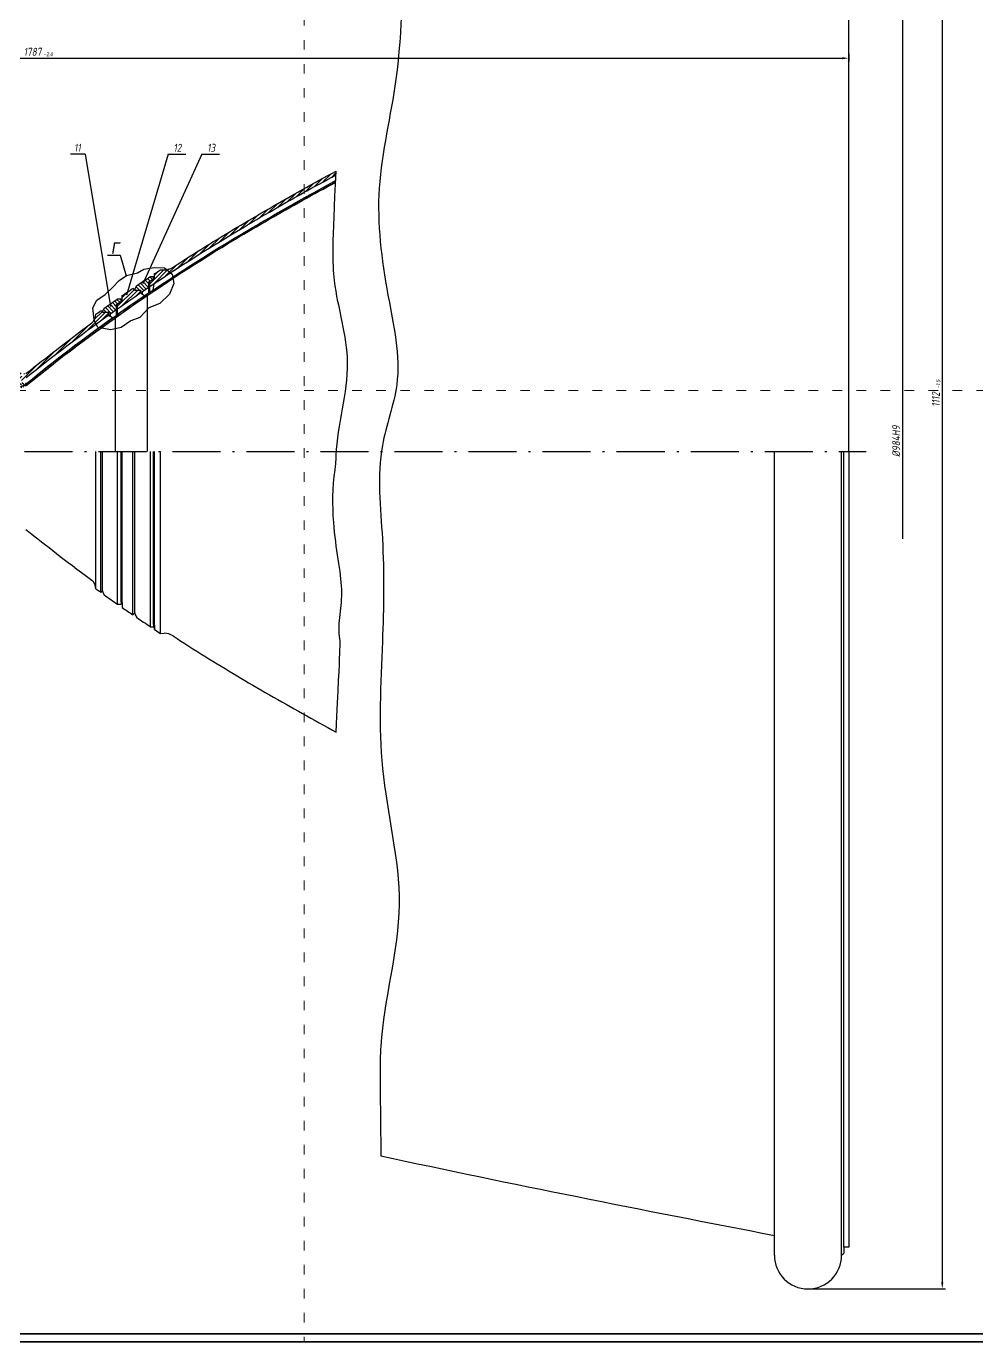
# Model space of a CAD drawing. Extents: x 1054 to 3005, y -2703 to -1437.
# Drawn here: x 1720 to 2314, y -2703 to -1881 of the extents above; entities that cross this region are included whole.
import ezdxf

# ---------------------------------------------------------------- set-up
doc = ezdxf.new("R2010")
doc.units = 0
doc.header["$LTSCALE"] = 0.5
doc.header["$MEASUREMENT"] = 0
doc.header["$PDMODE"] = 34
doc.header["$PDSIZE"] = 1
for name, pattern in [('ACAD_ISO03W100', [30, 12, -18]), ('ACAD_ISO04W100', [30.5, 24, -3, 0.5, -3]), ('ACAD_ISO10W100', [18.5, 12, -3, 0.5, -3])]:
    doc.linetypes.add(name, pattern=pattern)
doc.layers.get('DEFPOINTS').update_dxf_attribs({"color": 203, "linetype": 'CONTINUOUS'})
for name, color, linetype in [('2', 162, 'CONTINUOUS'), ('2-ОСИ', 9, 'ACAD_ISO04W100'), ('2_HATCH', 212, 'CONTINUOUS'), ('2_РАЗМЕРЫ_TEXT', 84, 'CONTINUOUS'), ('3_РАЗМЕРЫ_TEXT', 52, 'CONTINUOUS'), ('4_HATCH', 212, 'CONTINUOUS')]:
    doc.layers.add(name, color=color, linetype=linetype)
doc.layers.add('Рамка', color=52, linetype='CONTINUOUS', lineweight=35)
doc.styles.add('5', font='txt.shx', dxfattribs={"width": 0.8, "oblique": 10, "height": 5})
doc.styles.get("Standard").update_dxf_attribs({"font": 'st_win.shx'})
doc.dimstyles.new('v', dxfattribs={"dimtxt": 5, "dimasz": 4, "dimexe": 2, "dimexo": 0, "dimgap": 1.5, "dimtad": 1, "dimdec": 1, "dimzin": 0, "dimdsep": 46, "dimtxsty": '5', "dimcen": 0, "dimadec": 0, "dimazin": 0, "dimtfac": 1, "dimtdec": 1, "dimtmove": 0, "dimatfit": 3, "dimfxl": 0, "dimtolj": 1, "dimtzin": 0, "dimarcsym": 0})
pattern_1 = [(45, (-242.842, -2406.411), (-1.2374369, 1.2374369), [])]
pattern_2 = [(135, (-242.842, -2406.411), (-0.8838835, -0.8838835), [])]
pattern_3 = [(134.2564, (1707.1508, -2140.9988), (-1.253391, -1.221274), [])]

# ---------------------------------------------------------------- blocks, each defined once
blk = doc.blocks.new('*D17')
at = {"layer": '3_РАЗМЕРЫ_TEXT', "color": 0, "lineweight": -2}
for p, q in [((2152.24, -1558.78), (2294.13, -1558.78)), ((2292.13, -1562.78), (2292.13, -2665.76)), ((2209.32, -2669.76), (2294.13, -2669.76))]:
    blk.add_line(p, q, dxfattribs=at)
at = {"layer": '3_РАЗМЕРЫ_TEXT', "color": 0}
for points in [[(2291.46, -1562.78), (2292.8, -1562.78), (2292.13, -1558.78)], [(2291.46, -2665.76), (2292.8, -2665.76), (2292.13, -2669.76)]]:
    blk.add_solid(points, dxfattribs=at)
at = {"layer": 'DEFPOINTS', "color": 0}
for p in [(2152.24, -1558.78), (2209.32, -2669.76), (2292.13, -2669.76)]:
    blk.add_point(p, dxfattribs=at)
at = {"layer": '3_РАЗМЕРЫ_TEXT', "color": 0, "insert": (2288.13, -2114.27), "char_height": 5, "attachment_point": 5, "rotation": 90, "style": '5'}
blk.add_mtext('\\A1;1112', dxfattribs=at)
blk = doc.blocks.new('*D40')
at = {"layer": '2_РАЗМЕРЫ_TEXT', "color": 0, "lineweight": -2}
for p, q in [((2233.67, -1654.78), (2269.35, -1654.78)), ((2267.35, -1658.78), (2267.35, -2151.93))]:
    blk.add_line(p, q, dxfattribs=at)
at = {"layer": '2_РАЗМЕРЫ_TEXT', "color": 0}
blk.add_solid([(2266.68, -1658.78), (2268.02, -1658.78), (2267.35, -1654.78)], dxfattribs=at)
at = {"layer": 'DEFPOINTS', "color": 0}
for p in [(2233.67, -1654.78), (2233.67, -2155.93), (2267.35, -2155.93)]:
    blk.add_point(p, dxfattribs=at)
at = {"layer": '2_РАЗМЕРЫ_TEXT', "color": 0, "insert": (2263.35, -2140.34), "char_height": 5, "attachment_point": 5, "rotation": 90, "style": '5'}
blk.add_mtext('\\A1;%%c984H9', dxfattribs=at)
blk = doc.blocks.new('*D41')
at = {"layer": '3_РАЗМЕРЫ_TEXT', "color": 0, "lineweight": -2}
for p, q in [((1213.92, -2061.84), (1213.92, -1899.11)), ((1217.92, -1901.11), (2229.67, -1901.11)), ((2233.67, -1898.28), (2233.67, -1903.11))]:
    blk.add_line(p, q, dxfattribs=at)
at = {"layer": '3_РАЗМЕРЫ_TEXT', "color": 0}
for points in [[(1217.92, -1900.44), (1217.92, -1901.78), (1213.92, -1901.11)], [(2229.67, -1900.44), (2229.67, -1901.78), (2233.67, -1901.11)]]:
    blk.add_solid(points, dxfattribs=at)
at = {"layer": 'DEFPOINTS', "color": 0}
for p in [(2233.67, -1898.28), (2233.67, -1901.11), (1213.92, -2061.84)]:
    blk.add_point(p, dxfattribs=at)
at = {"layer": '3_РАЗМЕРЫ_TEXT', "color": 0, "insert": (1723.79, -1897.11), "char_height": 5, "attachment_point": 5, "style": '5'}
blk.add_mtext('\\A1;1787', dxfattribs=at)

msp = doc.modelspace()

# ---------------------------------------------------------------- hatches: boundary and pattern name
at = {"layer": '2_HATCH'}
h = msp.add_hatch(dxfattribs=at)
h.set_pattern_fill('ANSI31', color=256, scale=14, angle=89.25643, style=0)
h.set_pattern_definition(pattern_3)
edge = h.paths.add_edge_path()
edge.add_line((1791.2, -2046.08), (1791.19, -2046.94))
edge.add_line((1791.19, -2046.94), (1792.19, -2046.95))
edge.add_spline(control_points=[(1792.19, -2046.95), (1793.6, -2046), (1795.01, -2045.04), (1796.42, -2044.09)], knot_values=[96.827685, 96.827685, 96.827685, 96.827685, 101.939314, 101.939314, 101.939314, 101.939314], degree=3, periodic=0)
edge.add_line((1796.42, -2044.09), (1796.46, -2040.85))
edge.add_line((1796.46, -2040.85), (1799.38, -2038.8))
edge.add_line((1799.38, -2038.8), (1799.4, -2037.42))
edge.add_line((1799.4, -2037.42), (1797.41, -2037.4))
edge.add_spline(control_points=[(1797.41, -2037.4), (1794.6, -2039.28), (1791.79, -2041.18), (1788.99, -2043.09)], knot_values=[96.354454, 96.354454, 96.354454, 96.354454, 106.50386, 106.50386, 106.50386, 106.50386], degree=3, periodic=0)
edge.add_line((1788.99, -2043.09), (1787.9, -2044.9))
edge.add_line((1787.9, -2044.9), (1787.89, -2046.04))
edge.add_line((1787.89, -2046.04), (1791.2, -2046.08))
h = msp.add_hatch(dxfattribs=at)
h.set_pattern_fill('ANSI31', color=256, scale=14, angle=-0.74357, style=0)
h.set_pattern_definition([(44.2564, (1707.1508, -2140.9988), (-1.221274, 1.253391), [])])
edge = h.paths.add_edge_path()
edge.add_line((1779.85, -2049.38), (1779.81, -2052.41))
edge.add_line((1779.81, -2052.41), (1776.88, -2054.46))
edge.add_line((1776.88, -2054.46), (1776.84, -2057.6))
edge.add_spline(control_points=[(1776.84, -2057.6), (1781.6, -2054.24), (1786.38, -2050.92), (1791.18, -2047.65)], knot_values=[78.107816, 78.107816, 78.107816, 78.107816, 95.596425, 95.596425, 95.596425, 95.596425], degree=3, periodic=0)
edge.add_line((1791.18, -2047.65), (1791.2, -2046.08))
edge.add_line((1791.2, -2046.08), (1787.58, -2046.03))
edge.add_line((1787.58, -2046.03), (1786.42, -2044.84))
edge.add_spline(control_points=[(1786.42, -2044.84), (1784.22, -2046.35), (1782.03, -2047.86), (1779.85, -2049.38)], knot_values=[85.279404, 85.279404, 85.279404, 85.279404, 93.252769, 93.252769, 93.252769, 93.252769], degree=3, periodic=0)
h = msp.add_hatch(dxfattribs=at)
h.set_pattern_fill('ANSI31', color=256, scale=14, angle=89.25643, style=0)
h.set_pattern_definition(pattern_3)
edge = h.paths.add_edge_path()
edge.add_line((1768.6, -2057.31), (1767.72, -2058.78))
edge.add_line((1767.72, -2058.78), (1767.71, -2059.78))
edge.add_line((1767.71, -2059.78), (1771.21, -2059.82))
edge.add_line((1771.21, -2059.82), (1771.2, -2060.82))
edge.add_line((1771.2, -2060.82), (1772.27, -2060.84))
edge.add_spline(control_points=[(1772.27, -2060.84), (1773.59, -2059.9), (1774.91, -2058.96), (1776.23, -2058.02)], knot_values=[72.494843, 72.494843, 72.494843, 72.494843, 77.365393, 77.365393, 77.365393, 77.365393], degree=3, periodic=0)
edge.add_line((1776.23, -2058.02), (1776.27, -2054.89))
edge.add_line((1776.27, -2054.89), (1779.2, -2052.84))
edge.add_line((1779.2, -2052.84), (1779.22, -2051.46))
edge.add_line((1779.22, -2051.46), (1776.92, -2051.43))
edge.add_spline(control_points=[(1776.92, -2051.43), (1774.14, -2053.38), (1771.37, -2055.34), (1768.6, -2057.31)], knot_values=[71.55979, 71.55979, 71.55979, 71.55979, 81.718859, 81.718859, 81.718859, 81.718859], degree=3, periodic=0)
h = msp.add_hatch(dxfattribs=at)
h.set_pattern_fill('ANSI31', color=256, scale=10, style=0)
h.set_pattern_definition([(45, (1175.0091, -2226.7844), (-0.8838835, 0.8838835), [])])
edge = h.paths.add_edge_path()
edge.add_spline(control_points=[(1775.42, -2063.26), (1782.02, -2058.57), (1788.66, -2053.95), (1795.35, -2049.4)], knot_values=[73.662739, 73.662739, 73.662739, 73.662739, 98.059069, 98.059069, 98.059069, 98.059069], degree=3, periodic=0)
edge.add_line((1795.35, -2049.4), (1794.83, -2048.67))
edge.add_spline(control_points=[(1794.83, -2048.67), (1794.57, -2048.85), (1794.3, -2049.03), (1794.03, -2049.21)], knot_values=[97.079082, 97.079082, 97.079082, 97.079082, 98.048045, 98.048045, 98.048045, 98.048045], degree=3, periodic=0)
edge.add_arc((1793.92, -2049.04), 0.2, 244.25234, 304.23538, ccw=False)
edge.add_spline(control_points=[(1793.83, -2049.22), (1788.12, -2053.12), (1782.44, -2057.06), (1776.79, -2061.06)], knot_values=[76.068331, 76.068331, 76.068331, 76.068331, 96.90507, 96.90507, 96.90507, 96.90507], degree=3, periodic=0)
edge.add_line((1776.79, -2061.06), (1776.79, -2061.1))
edge.add_arc((1776.39, -2061.09), 0.4, 305.32022, 359.25643, ccw=False)
edge.add_spline(control_points=[(1776.62, -2061.42), (1776.48, -2061.52), (1776.33, -2061.63), (1776.19, -2061.73)], knot_values=[75.176959, 75.176959, 75.176959, 75.176959, 75.717924, 75.717924, 75.717924, 75.717924], degree=3, periodic=0)
edge.add_spline(control_points=[(1776.19, -2061.73), (1775.93, -2061.91), (1775.67, -2062.09), (1775.42, -2062.28)], knot_values=[74.234223, 74.234223, 74.234223, 74.234223, 75.176959, 75.176959, 75.176959, 75.176959], degree=3, periodic=0)
edge.add_line((1775.42, -2062.28), (1775.42, -2063.26))
h = msp.add_hatch(dxfattribs=at)
h.set_pattern_fill('ANSI31', color=256, scale=10, angle=90, style=0)
h.set_pattern_definition([(135, (1175.0091, -2226.7844), (-0.8838835, -0.8838835), [])])
edge = h.paths.add_edge_path()
edge.add_spline(control_points=[(1766.54, -2069.63), (1769.49, -2067.49), (1772.45, -2065.37), (1775.42, -2063.26)], knot_values=[62.682782, 62.682782, 62.682782, 62.682782, 73.662739, 73.662739, 73.662739, 73.662739], degree=3, periodic=0)
edge.add_line((1775.42, -2063.26), (1775.42, -2062.28))
edge.add_spline(control_points=[(1775.42, -2062.28), (1775.02, -2062.56), (1774.62, -2062.85), (1774.22, -2063.13)], knot_values=[72.750607, 72.750607, 72.750607, 72.750607, 74.234223, 74.234223, 74.234223, 74.234223], degree=3, periodic=0)
edge.add_arc((1773.98, -2062.81), 0.4, 245.48049, 305.46317, ccw=False)
edge.add_spline(control_points=[(1773.82, -2063.17), (1770.93, -2065.23), (1768.06, -2067.3), (1765.19, -2069.38)], knot_values=[61.732171, 61.732171, 61.732171, 61.732171, 72.402828, 72.402828, 72.402828, 72.402828], degree=3, periodic=0)
edge.add_line((1765.19, -2069.38), (1766.54, -2069.63))
at = {"layer": '4_HATCH'}
h = msp.add_hatch(dxfattribs=at)
h.set_pattern_fill('ANSI31', color=256, scale=14, style=0)
h.set_pattern_definition(pattern_1)
edge = h.paths.add_edge_path()
edge.add_line((1809.98, -2035.07), (1807.7, -2033.15))
edge.add_arc((1806.11, -2023.27), 10, 269.25643, 279.16419, ccw=False)
edge.add_line((1805.98, -2033.27), (1803.67, -2033.24))
edge.add_spline(control_points=[(1803.67, -2033.24), (1802.45, -2034.04), (1801.24, -2034.85), (1800.03, -2035.65)], knot_values=[109.637041, 109.637041, 109.637041, 109.637041, 113.998263, 113.998263, 113.998263, 113.998263], degree=3, periodic=0)
edge.add_line((1800.03, -2035.65), (1799.99, -2038.38))
edge.add_line((1799.99, -2038.38), (1797.06, -2040.43))
edge.add_line((1797.06, -2040.43), (1797.02, -2043.68))
edge.add_spline(control_points=[(1797.02, -2043.68), (1797.83, -2043.14), (1798.64, -2042.59), (1799.45, -2042.05)], knot_values=[102.671139, 102.671139, 102.671139, 102.671139, 105.609368, 105.609368, 105.609368, 105.609368], degree=3, periodic=0)
edge.add_spline(control_points=[(1799.45, -2042.05), (1802.95, -2039.7), (1806.46, -2037.38), (1809.98, -2035.07)], knot_values=[105.609368, 105.609368, 105.609368, 105.609368, 118.272167, 118.272167, 118.272167, 118.272167], degree=3, periodic=0)
edge = h.paths.add_edge_path()
edge.add_spline(control_points=[(1809.98, -2035.07), (1823.54, -2026.2), (1837.28, -2017.6), (1851.19, -2009.28)], knot_values=[118.272167, 118.272167, 118.272167, 118.272167, 167.022984, 167.022984, 167.022984, 167.022984], degree=3, periodic=0)
edge.add_spline(control_points=[(1851.19, -2009.28), (1857.64, -2005.42), (1878.38, -1993.27), (1899.35, -1981.53), (1913.29, -1973.98)], knot_values=[32.70324, 32.70324, 32.70324, 32.70324, 37.610235, 47.118867, 47.118867, 47.118867, 47.118867], degree=3, periodic=0)
edge.add_spline(control_points=[(1913.29, -1973.98), (1913.33, -1973.2), (1913.37, -1972.4), (1913.41, -1971.59)], knot_values=[325.584832, 325.584832, 325.584832, 325.584832, 326.171633, 326.171633, 326.171633, 326.171633], degree=3, periodic=0)
edge.add_spline(control_points=[(1913.41, -1971.59), (1899.43, -1979.16), (1878.42, -1990.92), (1857.64, -2003.09), (1851.67, -2006.66)], knot_values=[32.70324, 32.70324, 32.70324, 32.70324, 42.237669, 47.144664, 47.144664, 47.144664, 47.144664], degree=3, periodic=0)
edge.add_spline(control_points=[(1851.67, -2006.66), (1838.14, -2014.73), (1824.77, -2023.06), (1811.56, -2031.65)], knot_values=[121.470538, 121.470538, 121.470538, 121.470538, 168.787269, 168.787269, 168.787269, 168.787269], degree=3, periodic=0)
edge.add_arc((1806.11, -2023.27), 10, 279.16419, 303.05665, ccw=False)
edge.add_line((1807.7, -2033.15), (1809.98, -2035.07))
h = msp.add_hatch(dxfattribs=at)
h.set_pattern_fill('ANSI31', color=256, scale=10, angle=90, style=0)
h.set_pattern_definition(pattern_2)
edge = h.paths.add_edge_path()
edge.add_spline(control_points=[(1795.35, -2049.4), (1800.7, -2045.77), (1806.08, -2042.18), (1811.49, -2038.63)], knot_values=[98.059069, 98.059069, 98.059069, 98.059069, 117.580532, 117.580532, 117.580532, 117.580532], degree=3, periodic=0)
edge.add_line((1811.49, -2038.63), (1811.34, -2037.77))
edge.add_spline(control_points=[(1811.34, -2037.77), (1807.17, -2040.51), (1803.01, -2043.27), (1798.87, -2046.06)], knot_values=[102.877962, 102.877962, 102.877962, 102.877962, 117.925575, 117.925575, 117.925575, 117.925575], degree=3, periodic=0)
edge.add_spline(control_points=[(1798.87, -2046.06), (1798.6, -2046.23), (1798.34, -2046.41), (1798.07, -2046.59)], knot_values=[101.914857, 101.914857, 101.914857, 101.914857, 102.877962, 102.877962, 102.877962, 102.877962], degree=3, periodic=0)
edge.add_arc((1797.96, -2046.43), 0.2, 244.0142, 303.99718, ccw=False)
edge.add_spline(control_points=[(1797.87, -2046.61), (1797.57, -2046.81), (1797.28, -2047.01), (1796.98, -2047.21)], knot_values=[100.650532, 100.650532, 100.650532, 100.650532, 101.740815, 101.740815, 101.740815, 101.740815], degree=3, periodic=0)
edge.add_spline(control_points=[(1796.98, -2047.21), (1796.77, -2047.35), (1796.57, -2047.49), (1796.37, -2047.62)], knot_values=[99.916026, 99.916026, 99.916026, 99.916026, 100.650532, 100.650532, 100.650532, 100.650532], degree=3, periodic=0)
edge.add_spline(control_points=[(1796.37, -2047.62), (1795.86, -2047.97), (1795.34, -2048.32), (1794.83, -2048.67)], knot_values=[98.048045, 98.048045, 98.048045, 98.048045, 99.916026, 99.916026, 99.916026, 99.916026], degree=3, periodic=0)
edge.add_line((1794.83, -2048.67), (1795.35, -2049.4))
edge = h.paths.add_edge_path()
edge.add_spline(control_points=[(1811.49, -2038.63), (1824.33, -2030.21), (1837.34, -2022.05), (1850.5, -2014.12)], knot_values=[117.580532, 117.580532, 117.580532, 117.580532, 163.921157, 163.921157, 163.921157, 163.921157], degree=3, periodic=0)
edge.add_spline(control_points=[(1850.5, -2014.12), (1857.52, -2009.93), (1878.23, -1997.79), (1899.17, -1986.07), (1913.08, -1978.54)], knot_values=[32.70324, 32.70324, 32.70324, 32.70324, 37.610235, 47.098074, 47.098074, 47.098074, 47.098074], degree=3, periodic=0)
edge.add_spline(control_points=[(1913.08, -1978.54), (1913.09, -1978.22), (1913.11, -1977.9), (1913.12, -1977.58)], knot_values=[324.421169, 324.421169, 324.421169, 324.421169, 324.672955, 324.672955, 324.672955, 324.672955], degree=3, periodic=0)
edge.add_spline(control_points=[(1913.12, -1977.58), (1899.24, -1985.09), (1878.32, -1996.8), (1857.64, -2008.92), (1850.62, -2013.12)], knot_values=[32.70324, 32.70324, 32.70324, 32.70324, 42.173493, 47.080488, 47.080488, 47.080488, 47.080488], degree=3, periodic=0)
edge.add_spline(control_points=[(1850.62, -2013.12), (1837.37, -2021.08), (1824.27, -2029.3), (1811.34, -2037.77)], knot_values=[117.925575, 117.925575, 117.925575, 117.925575, 164.549537, 164.549537, 164.549537, 164.549537], degree=3, periodic=0)
edge.add_line((1811.34, -2037.77), (1811.49, -2038.63))
h = msp.add_hatch(dxfattribs=at)
h.set_pattern_fill('ANSI31', color=256, scale=14, style=0)
h.set_pattern_definition(pattern_1)
edge = h.paths.add_edge_path()
edge.add_line((1771.19, -2061.61), (1771.21, -2059.82))
edge.add_line((1771.21, -2059.82), (1767.45, -2059.77))
edge.add_line((1767.45, -2059.77), (1766.51, -2058.81))
edge.add_spline(control_points=[(1766.51, -2058.81), (1765.97, -2059.19), (1765.44, -2059.58), (1763.38, -2061.05)], knot_values=[67.024853, 67.024853, 67.024853, 67.024853, 68.995098, 68.995098, 68.995098, 68.995098], degree=3, periodic=0)
edge.add_arc((1756.39, -2060.98), 6.99, 328.79266, 359.41282, ccw=False)
edge.add_line((1762.37, -2064.6), (1763.52, -2067.13))
edge.add_spline(control_points=[(1763.52, -2067.13), (1766.07, -2065.28), (1768.62, -2063.44), (1771.19, -2061.61)], knot_values=[61.705841, 61.705841, 61.705841, 61.705841, 71.165623, 71.165623, 71.165623, 71.165623], degree=3, periodic=0)
edge = h.paths.add_edge_path()
edge.add_spline(control_points=[(1719.85, -2100.58), (1734.15, -2089.04), (1748.71, -2077.9), (1763.52, -2067.13)], knot_values=[6.733159, 6.733159, 6.733159, 6.733159, 61.705841, 61.705841, 61.705841, 61.705841], degree=3, periodic=0)
edge.add_line((1763.52, -2067.13), (1762.37, -2064.6))
edge.add_arc((1756.39, -2060.98), 6.99, 308.4942, 328.79266, ccw=False)
edge.add_spline(control_points=[(1760.74, -2066.45), (1742.87, -2079.94), (1733.68, -2087.01), (1719.61, -2098.1)], knot_values=[14.996992, 14.996992, 14.996992, 14.996992, 47.717401, 47.717401, 47.717401, 47.717401], degree=3, periodic=0)
edge.add_arc((1709.71, -2085.53), 16, 263.20222, 308.25594, ccw=False)
edge.add_arc((1717.33, -2021.57), 80.42, 240.28712, 263.20222, ccw=False)
edge.add_arc((1583.2, -2253.47), 187.49, 59.81214, 88.33795)
edge.add_line((1588.63, -2066.06), (1588.19, -2068.05))
edge.add_arc((1583.2, -2255.47), 187.49, 59.81214, 88.47489, ccw=False)
edge.add_arc((1717.33, -2023.57), 80.42, 240.28712, 264.57878)
edge.add_arc((1711.06, -2089.69), 14, 264.57878, 307.92227)
h = msp.add_hatch(dxfattribs=at)
h.set_pattern_fill('ANSI31', color=256, scale=10, angle=90, style=0)
h.set_pattern_definition(pattern_2)
edge = h.paths.add_edge_path()
edge.add_spline(control_points=[(1719.88, -2105.45), (1735.14, -2093.07), (1750.7, -2081.13), (1766.54, -2069.63)], knot_values=[3.697796, 3.697796, 3.697796, 3.697796, 62.682782, 62.682782, 62.682782, 62.682782], degree=3, periodic=0)
edge.add_line((1766.54, -2069.63), (1765.19, -2069.38))
edge.add_spline(control_points=[(1765.19, -2069.38), (1749.92, -2080.49), (1734.92, -2092.02), (1720.19, -2104.15)], knot_values=[4.910689, 4.910689, 4.910689, 4.910689, 61.732171, 61.732171, 61.732171, 61.732171], degree=3, periodic=0)
edge.add_arc((1713.2, -2095.66), 11, 266.5838, 309.47105, ccw=False)
edge.add_arc((1717.33, -2026.37), 80.42, 240.28712, 266.5838, ccw=False)
edge.add_arc((1583.19, -2258.27), 187.49, 59.81214, 90)
edge.add_line((1583.19, -2070.78), (1583.19, -2071.78))
edge.add_arc((1583.19, -2259.27), 187.49, 59.81214, 90, ccw=False)
edge.add_arc((1717.33, -2027.37), 80.42, 240.28712, 266.94189)
edge.add_arc((1713.57, -2097.68), 10, 266.94193, 308.01141)

# ---------------------------------------------------------------- linework, layer by layer
at = {"layer": '2'}
for p, q in [((2233.67, -2146.78), (2233.67, -1649.78)), ((1797.41, -2037.4), (1799.4, -2037.42)), ((1799.38, -2038.8), (1799.4, -2037.42)), ((1799.99, -2038.38), (1800.03, -2035.65)), ((1803.67, -2033.24), (1805.98, -2033.27)), ((1787.58, -2046.03), (1786.42, -2044.84)), ((1787.89, -2046.04), (1787.9, -2044.9)), ((1787.9, -2044.9), (1788.99, -2043.09)), ((1796.37, -2047.62), (1796.46, -2040.85)), ((1796.46, -2040.85), (1799.99, -2038.38)), ((1796.98, -2047.21), (1797.06, -2040.43)), ((1799.45, -2042.05), (1798.87, -2046.06)), ((1776.27, -2054.89), (1779.81, -2052.41)), ((1776.92, -2051.43), (1779.22, -2051.46)), ((1779.2, -2052.84), (1779.22, -2051.46)), ((1779.81, -2052.41), (1779.85, -2049.38)), ((1787.58, -2046.03), (1791.2, -2046.08)), ((1791.2, -2046.08), (1791.18, -2047.65)), ((1791.18, -2047.65), (1793.82, -2049.22)), ((1791.19, -2046.94), (1792.19, -2046.95)), ((1792.19, -2046.95), (1792.18, -2048.24)), ((1795.37, -2049.44), (1794.83, -2048.67)), ((1795.37, -2049.44), (1795.37, -2146.78)), ((1767.45, -2059.77), (1766.51, -2058.81)), ((1767.45, -2059.77), (1771.21, -2059.82)), ((1767.71, -2059.78), (1767.72, -2058.78)), ((1767.72, -2058.78), (1768.6, -2057.31)), ((1771.21, -2059.82), (1771.19, -2061.61)), ((1771.19, -2061.61), (1773.78, -2063.15)), ((1771.2, -2060.82), (1772.27, -2060.84)), ((1772.27, -2060.84), (1772.25, -2062.24)), ((1776.19, -2061.73), (1776.27, -2054.89)), ((1776.79, -2061.1), (1776.88, -2054.46)), ((1775.42, -2062.28), (1775.42, -2146.78)), ((1763.38, -2232.52), (1763.38, -2146.78)), ((1766.51, -2234.76), (1766.51, -2146.78)), ((1767.45, -2233.79), (1767.45, -2146.78)), ((1776.92, -2242.14), (1776.92, -2146.78)), ((1779.2, -2240.73), (1779.2, -2146.78)), ((1779.81, -2241.15), (1779.81, -2146.78)), ((1786.42, -2248.73), (1786.42, -2146.78)), ((1787.58, -2247.53), (1787.58, -2146.78)), ((1797.41, -2256.17), (1797.41, -2146.78)), ((1799.38, -2254.77), (1799.38, -2146.78)), ((1800.03, -2257.91), (1800.03, -2146.78)), ((1803.67, -2260.33), (1803.67, -2146.78)), ((2187.24, -2636.34), (2187.24, -2146.78)), ((2229.24, -2648.78), (2229.24, -2146.78)), ((2230.67, -2643.78), (2230.67, -2146.78)), ((2233.67, -2146.78), (2233.67, -2643.78)), ((1767.45, -2233.79), (1766.51, -2234.76)), ((1767.45, -2233.79), (1767.72, -2234.79)), ((1767.72, -2234.79), (1768.6, -2236.26)), ((1776.92, -2242.14), (1779.22, -2242.11)), ((1779.2, -2240.73), (1779.81, -2241.15)), ((1779.2, -2240.73), (1779.22, -2242.11)), ((1779.81, -2241.15), (1779.85, -2244.18)), ((1787.58, -2247.53), (1786.42, -2248.73)), ((1787.58, -2247.53), (1787.9, -2248.67)), ((1787.9, -2248.67), (1788.99, -2250.48)), ((1797.41, -2256.17), (1799.4, -2256.15)), ((1799.38, -2254.77), (1799.4, -2256.15)), ((1799.38, -2254.77), (1799.99, -2255.19)), ((1799.99, -2255.19), (1800.03, -2257.91)), ((1803.67, -2260.33), (1805.98, -2260.3)), ((2187.24, -2648.78), (2187.24, -2636.34)), ((2233.67, -2643.78), (2230.67, -2643.78)), ((2230.67, -2643.78), (2230.67, -2647.36)), ((2229.24, -2648.78), (2230.67, -2647.36))]:
    msp.add_line(p, q, dxfattribs=at)
for centre, radius, start, end in [((1806.11, -2023.27), 10, 269.25643, 303.05665), ((1793.92, -2049.04), 0.2, 239.25643, 304.24734), ((1797.96, -2046.43), 0.2, 244.0142, 304.00902), ((1756.39, -2060.98), 6.99, 308.4942, 359.41282), ((1776.39, -2061.09), 0.4, 305.31341, 359.25643), ((1773.98, -2062.81), 0.4, 239.25643, 305.46317), ((1713.2, -2095.66), 11, 266.5838, 309.47105), ((1756.39, -2232.59), 6.99, 0.58718, 51.5058), ((1806.11, -2270.3), 10, 56.94335, 90.74357), ((2208.24, -2648.78), 21, 180, 0)]:
    msp.add_arc(centre, radius, start, end, dxfattribs=at)
for points, knots in [([(1851.67, -2006.66), (1857.64, -2003.09), (1878.42, -1990.92), (1899.43, -1979.16), (1913.41, -1971.59)], [32.70324, 32.70324, 32.70324, 32.70324, 37.610235, 47.144664, 47.144664, 47.144664, 47.144664]), ([(1850.5, -2014.12), (1857.52, -2009.93), (1878.23, -1997.79), (1899.17, -1986.07), (1913.08, -1978.54)], [32.70324, 32.70324, 32.70324, 32.70324, 37.610235, 47.098074, 47.098074, 47.098074, 47.098074]), ([(1850.62, -2013.12), (1857.64, -2008.92), (1878.32, -1996.8), (1899.24, -1985.09), (1913.12, -1977.58)], [32.70324, 32.70324, 32.70324, 32.70324, 37.610235, 47.080488, 47.080488, 47.080488, 47.080488]), ([(1851.19, -2009.28), (1857.64, -2005.42), (1878.38, -1993.27), (1899.35, -1981.53), (1913.29, -1973.98)], [32.70324, 32.70324, 32.70324, 32.70324, 37.610235, 47.118867, 47.118867, 47.118867, 47.118867]), ([(1851.67, -2286.91), (1857.64, -2290.48), (1878.42, -2302.65), (1899.43, -2314.41), (1913.41, -2321.98)], [32.70324, 32.70324, 32.70324, 32.70324, 37.610235, 47.144664, 47.144664, 47.144664, 47.144664])]:
    msp.add_open_spline(points, degree=3, knots=knots, dxfattribs=at)
for points in [[(1797.02, -2043.68), (1814.77, -2031.73), (1832.83, -2020.27), (1851.19, -2009.28)], [(1811.56, -2031.65), (1824.77, -2023.06), (1838.14, -2014.73), (1851.67, -2006.66)], [(1719.88, -2105.45), (1761.33, -2071.81), (1805.01, -2041.52), (1850.5, -2014.12)], [(1798.07, -2046.59), (1815.3, -2034.97), (1832.82, -2023.82), (1850.62, -2013.12)], [(1788.99, -2043.09), (1791.79, -2041.18), (1794.6, -2039.28), (1797.41, -2037.4)], [(1800.03, -2035.65), (1801.24, -2034.85), (1802.45, -2034.04), (1803.67, -2033.24)], [(1779.85, -2049.38), (1782.03, -2047.86), (1784.22, -2046.35), (1786.42, -2044.84)], [(1792.19, -2046.95), (1793.6, -2046), (1795.01, -2045.04), (1796.42, -2044.09)], [(1768.6, -2057.31), (1771.37, -2055.34), (1774.14, -2053.38), (1776.92, -2051.43)], [(1776.79, -2061.06), (1782.44, -2057.06), (1788.12, -2053.12), (1793.83, -2049.22)], [(1776.84, -2057.6), (1781.6, -2054.24), (1786.38, -2050.92), (1791.18, -2047.65)], [(1794.03, -2049.21), (1795.31, -2048.34), (1796.59, -2047.47), (1797.87, -2046.61)], [(1719.85, -2100.58), (1736.61, -2087.06), (1753.73, -2074.08), (1771.19, -2061.61)], [(1763.38, -2061.05), (1765.44, -2059.58), (1765.97, -2059.19), (1766.51, -2058.81)], [(1772.27, -2060.84), (1773.59, -2059.9), (1774.91, -2058.96), (1776.23, -2058.02)], [(1774.22, -2063.13), (1775.02, -2062.56), (1775.82, -2061.99), (1776.62, -2061.42)], [(1719.61, -2098.1), (1733.68, -2087.01), (1742.87, -2079.94), (1760.74, -2066.45)], [(1720.19, -2104.15), (1737.68, -2089.75), (1755.57, -2076.18), (1773.82, -2063.17)], [(1719.61, -2195.47), (1733.68, -2206.56), (1742.87, -2213.63), (1760.74, -2227.12)], [(1763.38, -2232.52), (1765.44, -2233.99), (1765.97, -2234.38), (1766.51, -2234.76)], [(1768.6, -2236.26), (1771.37, -2238.23), (1774.14, -2240.19), (1776.92, -2242.14)], [(1779.85, -2244.18), (1782.03, -2245.71), (1784.22, -2247.22), (1786.42, -2248.73)], [(1788.99, -2250.48), (1791.79, -2252.39), (1794.6, -2254.29), (1797.41, -2256.17)], [(1800.03, -2257.91), (1801.24, -2258.72), (1802.45, -2259.52), (1803.67, -2260.33)], [(1811.56, -2261.91), (1824.77, -2270.51), (1838.14, -2278.84), (1851.67, -2286.91)], [(1941.34, -2586.62), (2023.05, -2604.31), (2105.12, -2620.45), (2187.24, -2636.34)]]:
    msp.add_open_spline(points, degree=3, dxfattribs=at)
at = {"layer": '2-ОСИ', "linetype": 'ACAD_ISO10W100', "ltscale": 5}
msp.add_line((1209.95, -2146.78), (2244.65, -2146.78), dxfattribs=at)
at = {"layer": '2_HATCH', "linetype": 'ACAD_ISO03W100', "lineweight": 0}
for p, q in [((1893.56, -1514.74), (1893.56, -2702.74)), ((1053.56, -2108.74), (2733.56, -2108.74))]:
    msp.add_line(p, q, dxfattribs=at)
at = {"layer": '2_HATCH'}
for points, knots in [([(1967.8, -1701.28), (1965.92, -1717.87), (1969.78, -1736.42), (1969.27, -1774.17), (1953.61, -1833.7), (1955.62, -1906.61), (1936.09, -1981.47), (1944.04, -2045.43), (1956.8, -2099.79), (1937.25, -2148.92), (1943.9, -2203.41), (1942.68, -2270.36), (1937.92, -2346.94), (1961.31, -2430.84), (1939.72, -2499.44), (1940.99, -2540.38), (1941.34, -2586.62)], [13.987024, 13.987024, 13.987024, 13.987024, 35.08922, 70.867612, 125.849613, 218.729125, 287.603349, 354.576149, 410.994021, 449.805851, 508.166301, 572.26925, 651.508304, 737.119257, 826.307431, 859.776963, 859.776963, 859.776963, 859.776963]), ([(1912.81, -2158.2), (1913.49, -2151.97), (1913.69, -2131.2), (1926.82, -2093.25), (1910.89, -2046.5), (1911.22, -2017.57), (1913.41, -1971.59)], [178.379584, 178.379584, 178.379584, 178.379584, 182.539534, 240.840836, 292.776101, 326.171633, 326.171633, 326.171633, 326.171633]), ([(1913.41, -2321.98), (1916.21, -2266.57), (1913.72, -2252.66), (1920.44, -2238.38), (1910.93, -2198.04), (1911.25, -2169.11), (1912.81, -2158.2)], [178.379584, 178.379584, 178.379584, 178.379584, 182.539534, 240.840836, 292.776101, 326.171633, 326.171633, 326.171633, 326.171633])]:
    msp.add_open_spline(points, degree=3, knots=knots, dxfattribs=at)
at = {"layer": '2_РАЗМЕРЫ_TEXT'}
for p, q in [((1756.58, -1961.12), (1747.47, -1961.12)), ((1756.58, -1961.12), (1772.58, -2056.12)), ((1808.58, -1961.12), (1782.58, -2049.12)), ((1829.58, -1961.12), (1792.58, -2042.12)), ((1808.58, -1961.12), (1819.58, -1961.12)), ((1829.58, -1961.12), (1840.58, -1961.12)), ((1777.82, -2040.01), (1782.44, -2036.88)), ((1782.44, -2036.88), (1789.39, -2035.16)), ((1789.39, -2035.16), (1793.36, -2032.76)), ((1793.36, -2032.76), (1799.76, -2031.84)), ((1799.76, -2031.84), (1806.26, -2031.93)), ((1806.26, -2031.93), (1811.02, -2035.95)), ((1811.02, -2035.95), (1812.07, -2041.89)), ((1769.08, -2048.62), (1774.04, -2044.11)), ((1774.04, -2044.11), (1777.82, -2040.01)), ((1812.07, -2041.89), (1809.24, -2048.4)), ((1761.53, -2057.06), (1763.92, -2052.18)), ((1763.92, -2052.18), (1769.08, -2048.62)), ((1809.24, -2048.4), (1803.2, -2054.39)), ((1762.29, -2064.42), (1761.53, -2057.06)), ((1796.35, -2056.96), (1790.73, -2062.95)), ((1803.2, -2054.39), (1796.35, -2056.96)), ((1764.49, -2069.25), (1762.29, -2064.42)), ((1772.67, -2070.77), (1764.49, -2069.25)), ((1779.15, -2069.19), (1772.67, -2070.77)), ((1785.27, -2065.12), (1779.15, -2069.19)), ((1790.73, -2062.95), (1785.27, -2065.12)), ((2267.35, -2151.93), (2267.35, -2201.22))]:
    msp.add_line(p, q, dxfattribs=at)
at = {"layer": '3_РАЗМЕРЫ_TEXT'}
for p, q in [((1770.58, -2024.12), (1778.58, -2024.12)), ((1778.58, -2024.12), (1782.2, -2037.04))]:
    msp.add_line(p, q, dxfattribs=at)
at = {"layer": 'Рамка'}
for p, q in [((2733.56, -2702.74), (1053.56, -2702.74)), ((1073.56, -2697.74), (2728.56, -2697.74))]:
    msp.add_line(p, q, dxfattribs=at)

# ---------------------------------------------------------------- texts
at = {"layer": '2_РАЗМЕРЫ_TEXT', "style": '5', "oblique": 10, "width": 0.8}
for s, height, p in [('-2.0', 2.5, (1730.62, -1899.84)), ('11', 5, (1749.71, -1959.55)), ('12', 5, (1811.83, -1959.55)), ('13', 5, (1832.9, -1959.55))]:
    msp.add_text(s, height=height, dxfattribs=at).set_placement(p)
msp.add_text('-1.5', height=2.5, rotation=90, dxfattribs=at).set_placement((2290.84, -2107.32))
at = {"layer": '3_РАЗМЕРЫ_TEXT', "oblique": 10}
msp.add_text('Г', height=7, dxfattribs=at).set_placement((1772.68, -2023.12))

# ---------------------------------------------------------------- dimensions: what is measured, and where the dimension line sits
at = {"layer": '2_РАЗМЕРЫ_TEXT'}
dim = msp.add_linear_dim(base=(2267.35, -2155.93), p1=(2233.67, -1654.78), p2=(2233.67, -2155.93), angle=90, text='%%c984H9', dimstyle='v', override={"dimse2": 1, "dimsd1": 0, "dimsd2": 1}, dxfattribs=at)
dim.commit()
dim.dimension.update_dxf_attribs({"geometry": '*D40', "text_midpoint": (2267.35, -2140.34), "dimtype": 160})
at = {"layer": '3_РАЗМЕРЫ_TEXT'}
dim = msp.add_linear_dim(base=(2292.13, -2669.76), p1=(2152.24, -1558.78), p2=(2209.32, -2669.76), angle=90, text='1112', dimstyle='v', dxfattribs=at)
dim.commit()
dim.dimension.update_dxf_attribs({"geometry": '*D17', "text_midpoint": (2288.13, -2114.27)})
dim = msp.add_linear_dim(base=(2233.67, -1901.11), p1=(1213.92, -2061.84), p2=(2233.67, -1898.28), text='1787', dimstyle='v', dxfattribs=at)
dim.commit()
dim.dimension.update_dxf_attribs({"geometry": '*D41', "text_midpoint": (1723.79, -1897.11)})

doc.saveas('drawing.dxf')
